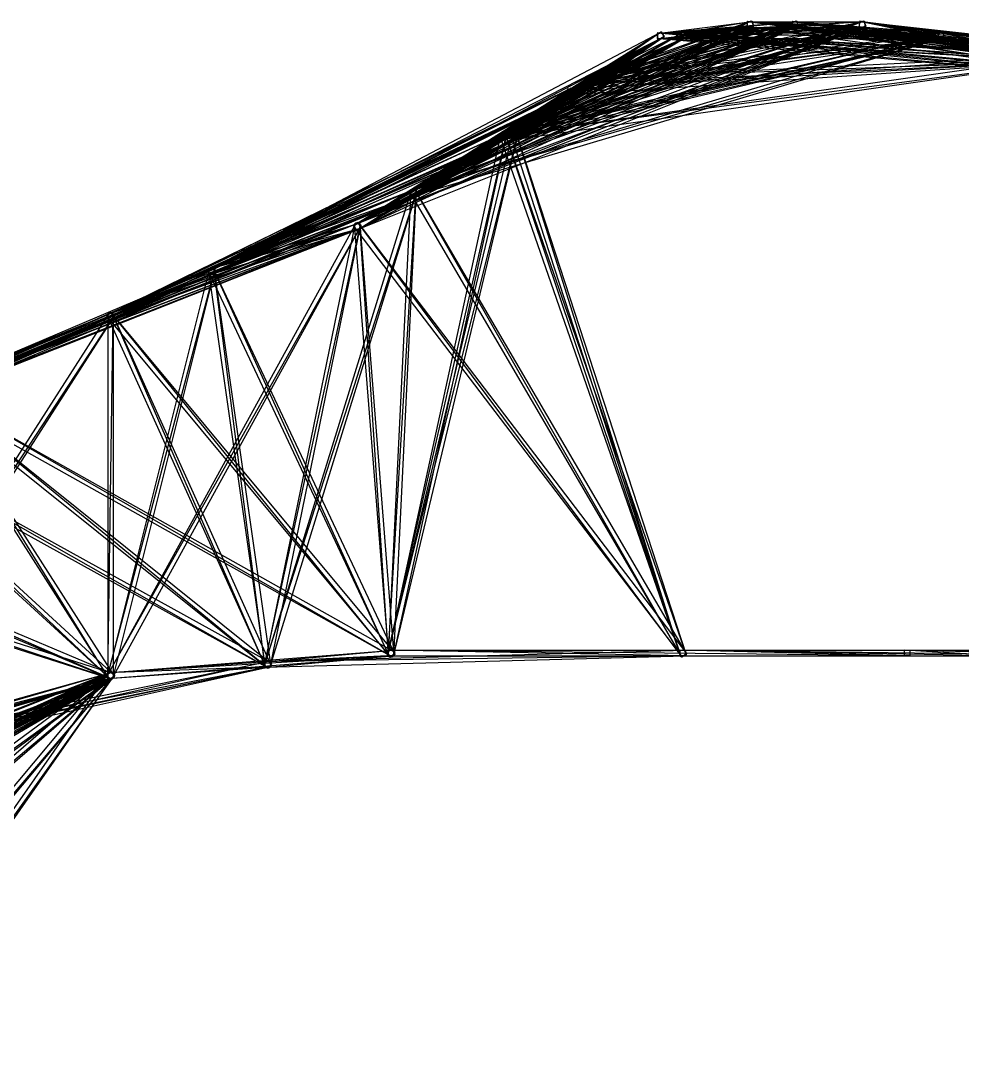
# Model space of a CAD drawing. Header units: metres. Extents: x 166 to 634, y 82 to 328.
# Drawn here: x 473 to 556.9, y 221.8 to 314.3 of the extents above; entities that cross this region are included whole.
import ezdxf

# ---------------------------------------------------------------- set-up
doc = ezdxf.new("R2010")
doc.units = ezdxf.units.M

msp = doc.modelspace()

# ---------------------------------------------------------------- linework, layer by layer
for points in [[(538.3367, 313.89203), (502.66333, 296.10797), (538.10803, 314.33667), (538.10815, 314.33676, 0.0001)], [(502.66333, 296.10797), (502.89203, 295.66333), (538.3367, 313.89203), (538.3368, 313.89212, 0.0001)], [(542.3317, 313.87778), (502.66824, 296.12222), (542.12225, 314.33176), (542.1224, 314.33185, 0.0001)], [(502.66824, 296.12222), (502.87778, 295.66824), (542.3317, 313.87778), (542.33185, 313.87787, 0.0001)], [(548.32495, 313.86072), (502.67505, 296.13928), (548.1393, 314.32495), (548.1394, 314.32504, 0.0001)], [(502.67505, 296.13928), (502.86072, 295.67505), (548.32495, 313.86072), (548.3251, 313.8608, 0.0001)], [(538.33545, 313.8882), (507.66458, 299.1118), (538.1118, 314.33542), (538.11194, 314.3355, 0.0001)], [(507.66458, 299.1118), (507.8882, 298.66458), (538.33545, 313.8882), (538.3356, 313.8883, 0.0001)], [(542.32965, 313.8722), (507.67035, 299.1278), (542.12787, 314.32965), (542.128, 314.32974, 0.0001)], [(507.67035, 299.1278), (507.8722, 298.67035), (542.32965, 313.8722), (542.3298, 313.87228, 0.0001)], [(548.32184, 313.8537), (507.67816, 299.1463), (548.1463, 314.32184), (548.1464, 314.32193, 0.0001)], [(507.67816, 299.1463), (507.8537, 298.67816), (548.32184, 313.8537), (548.32196, 313.8538, 0.0001)], [(538.33105, 313.87585), (515.66895, 304.12415), (538.12415, 314.33105), (538.12427, 314.33115, 0.0001)], [(515.66895, 304.12415), (515.87585, 303.66895), (538.33105, 313.87585), (538.3312, 313.87595, 0.0001)], [(542.32306, 313.8564), (515.67694, 304.1436), (542.1436, 314.3231), (542.14374, 314.32318, 0.0001)], [(515.67694, 304.1436), (515.8564, 303.6769), (542.32306, 313.8564), (542.3232, 313.8565, 0.0001)], [(548.31323, 313.83594), (515.68677, 304.16406), (548.16406, 314.31317), (548.1642, 314.31326, 0.0001)], [(515.68677, 304.16406), (515.83594, 303.68683), (548.31323, 313.83594), (548.31335, 313.83603, 0.0001)], [(538.3332, 313.88177), (516.6668, 304.11823), (538.1182, 314.3332), (538.11835, 314.33328, 0.0001)], [(516.6668, 304.11823), (516.8818, 303.6668), (538.3332, 313.88177), (538.3333, 313.88187, 0.0001)], [(542.32495, 313.86072), (516.67505, 304.13928), (542.1393, 314.32495), (542.1394, 314.32504, 0.0001)], [(516.67505, 304.13928), (516.8607, 303.67505), (542.32495, 313.86072), (542.3251, 313.8608, 0.0001)], [(548.31464, 313.83884), (516.68536, 304.16116), (548.1612, 314.31467), (548.1613, 314.31476, 0.0001)], [(516.68536, 304.16116), (516.8388, 303.68533), (548.31464, 313.83884), (548.31476, 313.83893, 0.0001)], [(538.32184, 313.8537), (521.67816, 308.1463), (538.1463, 314.32184), (538.1464, 314.32193, 0.0001)], [(521.67816, 308.1463), (521.8537, 307.67816), (538.32184, 313.8537), (538.32196, 313.8538, 0.0001)], [(542.3113, 313.83237), (521.6887, 308.16763), (542.1676, 314.3113), (542.1677, 314.3114, 0.0001)], [(521.6887, 308.16763), (521.8324, 307.6887), (542.3113, 313.83237), (542.3114, 313.83246, 0.0001)], [(548.2998, 313.81262), (521.7002, 308.18738), (548.1874, 314.2998), (548.1875, 314.2999, 0.0001)], [(521.7002, 308.18738), (521.8126, 307.7002), (548.2998, 313.81262), (548.2999, 313.8127, 0.0001)], [(538.3195, 313.84863), (523.6805, 309.15137), (538.1513, 314.31952), (538.1514, 314.3196, 0.0001)], [(523.6805, 309.15137), (523.8487, 308.68048), (538.3195, 313.84863), (538.31964, 313.84872, 0.0001)], [(542.3078, 313.82605), (523.6922, 309.17395), (542.174, 314.3078), (542.17413, 314.3079, 0.0001)], [(523.6922, 309.17395), (523.826, 308.6922), (542.3078, 313.82605), (542.3079, 313.82614, 0.0001)], [(548.2957, 313.80624), (523.7043, 309.19376), (548.1938, 314.29575), (548.1939, 314.29584, 0.0001)], [(523.7043, 309.19376), (523.8062, 308.70425), (548.2957, 313.80624), (548.29584, 313.80634, 0.0001)], [(538.27905, 313.78293), (529.72095, 313.21707), (538.21704, 314.27908), (538.21716, 314.27917, 0.0001)], [(529.72095, 313.21707), (529.78296, 312.72092), (538.27905, 313.78293), (538.2792, 313.78302, 0.0001)], [(542.2699, 313.7716), (529.7301, 313.2284), (542.2284, 314.2699), (542.2285, 314.27, 0.0001)], [(529.7301, 313.2284), (529.7716, 312.7301), (542.2699, 313.7716), (542.27, 313.7717, 0.0001)], [(548.2635, 313.76425), (529.7365, 313.23575), (548.2358, 314.26346), (548.2359, 314.26355, 0.0001)], [(529.7365, 313.23575), (529.7642, 312.73654), (548.2635, 313.76425), (548.2636, 313.76434, 0.0001)], [(538.28766, 313.7945), (531.71234, 313.2055), (538.2055, 314.28772), (538.2056, 314.2878, 0.0001)], [(531.71234, 313.2055), (531.7945, 312.71228), (538.28766, 313.7945), (538.2878, 313.7946, 0.0001)], [(542.2737, 313.77612), (531.7263, 313.22388), (542.2239, 314.27362), (542.224, 314.2737, 0.0001)], [(531.7263, 313.22388), (531.7761, 312.72638), (542.2737, 313.77612), (542.2738, 313.7762, 0.0001)], [(548.26514, 313.76608), (531.73486, 313.23392), (548.2339, 314.2651), (548.234, 314.2652, 0.0001)], [(531.73486, 313.23392), (531.7661, 312.7349), (548.26514, 313.76608), (548.26526, 313.76617, 0.0001)], [(537.78577, 314.28122), (537.71875, 313.78574), (575.21423, 308.71878), (575.21436, 308.71887, 0.0001)], [(537.778, 314.2752), (537.7248, 313.77808), (566.222, 310.7248), (566.2221, 310.72488, 0.0001)], [(537.7767, 314.2741), (537.7259, 313.77667), (587.2233, 308.7259), (587.22345, 308.72598, 0.0001)], [(537.76514, 314.26425), (537.7357, 313.7651), (555.23486, 312.73575), (555.235, 312.73584, 0.0001)], [(548.25, 313.75), (537.75, 314.25), (548.25, 314.25), (548.2501, 314.2501, 0.0001)], [(537.75, 314.25), (537.75, 313.75), (548.25, 313.75), (548.2501, 313.7501, 0.0001)], [(555.23486, 312.73575), (537.76514, 314.26425), (555.2643, 313.2349), (555.2644, 313.235, 0.0001)], [(587.2233, 308.7259), (537.7767, 314.2741), (587.2741, 309.22333), (587.27423, 309.22342, 0.0001)], [(566.222, 310.7248), (537.778, 314.2752), (566.2752, 311.22192), (566.2753, 311.22202, 0.0001)], [(575.21423, 308.71878), (537.78577, 314.28122), (575.28125, 309.21426), (575.2814, 309.21436, 0.0001)], [(541.7903, 314.28464), (541.71533, 313.79025), (575.2097, 308.71536), (575.20984, 308.71545, 0.0001)], [(541.78296, 314.27908), (541.72095, 313.78293), (566.21704, 310.72092), (566.21716, 310.721, 0.0001)], [(541.7791, 314.2761), (541.72394, 313.77914), (587.2209, 308.7239), (587.221, 308.724, 0.0001)], [(541.7699, 314.26843), (541.73157, 313.7699), (555.2301, 312.73157), (555.2302, 312.73166, 0.0001)], [(548.25, 313.75), (541.75, 314.25), (548.25, 314.25), (548.2501, 314.2501, 0.0001)], [(541.75, 314.25), (541.75, 313.75), (548.25, 313.75), (548.2501, 313.7501, 0.0001)], [(555.2301, 312.73157), (541.7699, 314.26843), (555.26843, 313.2301), (555.26855, 313.2302, 0.0001)], [(587.2209, 308.7239), (541.7791, 314.2761), (587.27606, 309.22086), (587.2762, 309.22095, 0.0001)], [(566.21704, 310.72092), (541.78296, 314.27908), (566.27905, 311.21707), (566.2792, 311.21716, 0.0001)], [(575.2097, 308.71536), (541.7903, 314.28464), (575.28467, 309.20975), (575.2848, 309.20984, 0.0001)], [(547.7997, 314.29135), (547.7086, 313.7997), (575.2003, 308.70865), (575.20044, 308.70874, 0.0001)], [(547.7945, 314.28772), (547.71234, 313.7945), (566.2055, 310.71228), (566.2056, 310.71237, 0.0001)], [(547.78784, 314.28287), (547.71716, 313.78787), (555.21216, 312.71713), (555.2123, 312.71722, 0.0001)], [(547.7838, 314.27975), (547.7202, 313.78384), (587.2162, 308.72025), (587.2163, 308.72034, 0.0001)], [(547.7791, 314.2761), (547.72394, 313.77914), (593.2209, 308.7239), (593.221, 308.724, 0.0001)], [(593.2209, 308.7239), (547.7791, 314.2761), (593.27606, 309.22086), (593.2762, 309.22095, 0.0001)], [(587.2162, 308.72025), (547.7838, 314.27975), (587.2798, 309.21616), (587.2799, 309.21625, 0.0001)], [(555.21216, 312.71713), (547.78784, 314.28287), (555.28284, 313.21213), (555.28296, 313.21222, 0.0001)], [(566.2055, 310.71228), (547.7945, 314.28772), (566.28766, 311.2055), (566.2878, 311.2056, 0.0001)], [(575.2003, 308.70865), (547.7997, 314.29135), (575.2914, 309.2003), (575.2915, 309.20038, 0.0001)], [(530.3376, 312.89487), (489.66245, 292.10513), (530.10516, 313.33755), (530.1053, 313.33765, 0.0001)], [(489.66245, 292.10513), (489.89487, 291.66245), (530.3376, 312.89487), (530.3377, 312.89496, 0.0001)], [(532.33545, 312.8882), (489.66458, 292.1118), (532.1118, 313.33542), (532.11194, 313.3355, 0.0001)], [(489.66458, 292.1118), (489.8882, 291.66458), (532.33545, 312.8882), (532.3356, 312.8883, 0.0001)], [(530.3447, 312.92166), (502.65524, 296.07834), (530.07837, 313.34476), (530.0785, 313.34485, 0.0001)], [(502.65524, 296.07834), (502.92166, 295.65524), (530.3447, 312.92166), (530.34485, 312.92175, 0.0001)], [(532.3421, 312.91077), (502.6579, 296.08923), (532.0893, 313.3421), (532.0894, 313.3422, 0.0001)], [(502.6579, 296.08923), (502.91077, 295.6579), (532.3421, 312.91077), (532.3422, 312.91086, 0.0001)], [(530.34515, 312.9233), (507.65488, 299.0767), (530.0767, 313.34512), (530.07684, 313.3452, 0.0001)], [(507.65488, 299.0767), (507.9233, 298.65488), (530.34515, 312.9233), (530.3453, 312.9234, 0.0001)], [(532.3419, 312.91003), (507.65808, 299.08997), (532.08997, 313.34192), (532.0901, 313.342, 0.0001)], [(507.65808, 299.08997), (507.91003, 298.65808), (532.3419, 312.91003), (532.34204, 312.91013, 0.0001)], [(555.311, 312.8318), (507.68903, 299.1682), (555.1683, 313.31097), (555.1684, 313.31107, 0.0001)], [(507.68903, 299.1682), (507.8318, 298.68903), (555.311, 312.8318), (555.3111, 312.83188, 0.0001)], [(530.34546, 312.9249), (515.65454, 304.0751), (530.0751, 313.3455), (530.0752, 313.34558, 0.0001)], [(515.65454, 304.0751), (515.9249, 303.6545), (530.34546, 312.9249), (530.3456, 312.925, 0.0001)], [(532.34045, 312.90466), (515.65955, 304.09534), (532.09534, 313.34045), (532.09546, 313.34055, 0.0001)], [(515.65955, 304.09534), (515.90466, 303.65955), (532.34045, 312.90466), (532.3406, 312.90475, 0.0001)], [(555.2998, 312.81262), (515.7002, 304.18738), (555.1874, 313.2998), (555.1875, 313.2999, 0.0001)], [(515.7002, 304.18738), (515.8126, 303.7002), (555.2998, 312.81262), (555.2999, 312.8127, 0.0001)], [(530.34784, 312.93677), (516.65216, 304.06323), (530.0633, 313.34784), (530.0634, 313.34793, 0.0001)], [(516.65216, 304.06323), (516.9367, 303.65216), (530.34784, 312.93677), (530.34796, 312.93686, 0.0001)], [(532.34296, 312.91425), (516.65704, 304.08575), (532.08575, 313.34302), (532.0859, 313.3431, 0.0001)], [(516.65704, 304.08575), (516.91425, 303.65698), (532.34296, 312.91425), (532.3431, 312.91434, 0.0001)], [(555.3009, 312.81436), (516.6991, 304.18564), (555.18567, 313.30087), (555.1858, 313.30096, 0.0001)], [(516.6991, 304.18564), (516.81433, 303.69913), (555.3009, 312.81436), (555.301, 312.81445, 0.0001)], [(530.3445, 312.9205), (521.6555, 308.0795), (530.07947, 313.3445), (530.0796, 313.3446, 0.0001)], [(521.6555, 308.0795), (521.92053, 307.6555), (530.3445, 312.9205), (530.3446, 312.9206, 0.0001)], [(532.33545, 312.8882), (521.66455, 308.1118), (532.1118, 313.33542), (532.11194, 313.3355, 0.0001)], [(521.66455, 308.1118), (521.8882, 307.66458), (532.33545, 312.8882), (532.3356, 312.8883, 0.0001)], [(555.28467, 312.79025), (521.71533, 308.20975), (555.2097, 313.28464), (555.20984, 313.28473, 0.0001)], [(521.71533, 308.20975), (521.7903, 307.71536), (555.28467, 312.79025), (555.2848, 312.79034, 0.0001)], [(530.3467, 312.93066), (523.6533, 309.06934), (530.06934, 313.34668), (530.06946, 313.34677, 0.0001)], [(523.6533, 309.06934), (523.93066, 308.65332), (530.3467, 312.93066), (530.3468, 312.93076, 0.0001)], [(532.33545, 312.8882), (523.66455, 309.1118), (532.1118, 313.33542), (532.11194, 313.3355, 0.0001)], [(523.66455, 309.1118), (523.8882, 308.66458), (532.33545, 312.8882), (532.3356, 312.8883, 0.0001)], [(555.2799, 312.78403), (523.7201, 309.21597), (555.21594, 313.27994), (555.21606, 313.28003, 0.0001)], [(523.7201, 309.21597), (523.78406, 308.72006), (555.2799, 312.78403), (555.28, 312.78412, 0.0001)], [(529.77313, 313.27115), (529.7288, 312.7731), (575.22687, 308.72885), (575.227, 308.72894, 0.0001)], [(529.7642, 313.26346), (529.7365, 312.76425), (566.2358, 310.73654), (566.2359, 310.73663, 0.0001)], [(555.25, 312.75), (529.75, 313.25), (555.25, 313.25), (555.2501, 313.2501, 0.0001)], [(529.75, 313.25), (529.75, 312.75), (555.25, 312.75), (555.2501, 312.7501, 0.0001)], [(566.2358, 310.73654), (529.7642, 313.26346), (566.2635, 311.23575), (566.2636, 311.23584, 0.0001)], [(575.22687, 308.72885), (529.77313, 313.27115), (575.2712, 309.2269), (575.2713, 309.227, 0.0001)], [(531.77423, 313.2721), (531.72797, 312.77423), (575.22577, 308.7279), (575.2259, 308.728, 0.0001)], [(531.76514, 313.26425), (531.7357, 312.7651), (566.23486, 310.73575), (566.235, 310.73584, 0.0001)], [(555.25, 312.75), (531.75, 313.25), (555.25, 313.25), (555.2501, 313.2501, 0.0001)], [(531.75, 313.25), (531.75, 312.75), (555.25, 312.75), (555.2501, 312.7501, 0.0001)], [(566.23486, 310.73575), (531.76514, 313.26425), (566.2643, 311.2349), (566.2644, 311.235, 0.0001)], [(575.22577, 308.7279), (531.77423, 313.2721), (575.27203, 309.22577), (575.27216, 309.22586, 0.0001)], [(554.8039, 313.2942), (554.7059, 312.8039), (575.1961, 308.7058), (575.1962, 308.7059, 0.0001)], [(554.79877, 313.29068), (554.7093, 312.79874), (566.20123, 310.70932), (566.20135, 310.7094, 0.0001)], [(554.78296, 313.27908), (554.72095, 312.78293), (587.21704, 308.72092), (587.21716, 308.721, 0.0001)], [(554.7776, 313.2748), (554.7252, 312.77756), (593.2224, 308.7252), (593.22253, 308.72528, 0.0001)], [(554.76685, 313.26575), (554.73425, 312.76678), (601.23315, 309.73425), (601.2333, 309.73434, 0.0001)], [(554.7604, 313.25998), (554.74, 312.7604), (604.2396, 310.74002), (604.23975, 310.7401, 0.0001)], [(604.2396, 310.74002), (554.7604, 313.25998), (604.26, 311.2396), (604.26013, 311.2397, 0.0001)], [(601.23315, 309.73425), (554.76685, 313.26575), (601.26575, 310.23322), (601.26587, 310.2333, 0.0001)], [(593.2224, 308.7252), (554.7776, 313.2748), (593.2748, 309.22244), (593.2749, 309.22253, 0.0001)], [(587.21704, 308.72092), (554.78296, 313.27908), (587.27905, 309.21707), (587.2792, 309.21716, 0.0001)], [(566.20123, 310.70932), (554.79877, 313.29068), (566.2907, 311.20126), (566.29083, 311.20135, 0.0001)], [(575.1961, 308.7058), (554.8039, 313.2942), (575.2941, 309.1961), (575.29425, 309.1962, 0.0001)], [(566.28284, 310.78787), (516.71716, 304.21213), (566.21216, 311.28287), (566.2123, 311.28296, 0.0001)], [(566.2665, 310.76758), (521.7335, 308.23242), (566.2324, 311.26642), (566.23254, 311.2665, 0.0001)], [(566.2616, 310.76218), (523.7384, 309.23782), (566.2378, 311.26163), (566.2379, 311.26172, 0.0001)], [(516.71716, 304.21213), (516.78784, 303.71713), (566.28284, 310.78787), (566.28296, 310.78796, 0.0001)], [(521.7335, 308.23242), (521.7676, 307.73358), (566.2665, 310.76758), (566.2666, 310.76767, 0.0001)], [(523.7384, 309.23782), (523.7622, 308.73837), (566.2616, 310.76218), (566.2617, 310.76227, 0.0001)], [(524.33435, 308.88507), (480.66565, 288.11493), (524.115, 309.33435), (524.1151, 309.33444, 0.0001)], [(524.33545, 308.8882), (489.66458, 292.1118), (524.1118, 309.33542), (524.11194, 309.3355, 0.0001)], [(524.3442, 308.91904), (502.65585, 296.08096), (524.081, 309.34415), (524.0811, 309.34424, 0.0001)], [(524.3445, 308.9205), (507.6555, 299.0795), (524.07947, 309.3445), (524.0796, 309.3446, 0.0001)], [(524.3445, 308.9205), (515.6555, 304.0795), (524.07947, 309.3445), (524.0796, 309.3446, 0.0001)], [(524.34875, 308.9419), (516.65125, 304.0581), (524.0581, 309.34875), (524.0582, 309.34885, 0.0001)], [(480.66565, 288.11493), (480.88507, 287.66565), (524.33435, 308.88507), (524.3345, 308.88516, 0.0001)], [(522.3343, 307.88492), (480.66568, 288.11508), (522.11505, 308.33432), (522.1152, 308.3344, 0.0001)], [(489.66458, 292.1118), (489.8882, 291.66458), (524.33545, 308.8882), (524.3356, 308.8883, 0.0001)], [(522.33545, 307.8882), (489.66458, 292.1118), (522.1118, 308.33542), (522.11194, 308.3355, 0.0001)], [(522.34485, 307.92212), (502.65515, 296.07788), (522.0779, 308.34485), (522.078, 308.34494, 0.0001)], [(502.65585, 296.08096), (502.91904, 295.65585), (524.3442, 308.91904), (524.3443, 308.91913, 0.0001)], [(522.34546, 307.9249), (507.6545, 299.0751), (522.0751, 308.3455), (522.0752, 308.34558, 0.0001)], [(507.6555, 299.0795), (507.9205, 298.6555), (524.3445, 308.9205), (524.3446, 308.9206, 0.0001)], [(522.3467, 307.93066), (515.6533, 304.06934), (522.06934, 308.34668), (522.06946, 308.34677, 0.0001)], [(515.6555, 304.0795), (515.92053, 303.6555), (524.3445, 308.9205), (524.3446, 308.9206, 0.0001)], [(522.3514, 307.96097), (516.6486, 304.03903), (522.039, 308.3514), (522.0391, 308.3515, 0.0001)], [(516.65125, 304.0581), (516.9419, 303.65125), (524.34875, 308.9419), (524.3489, 308.942, 0.0001)], [(480.66568, 288.11508), (480.88492, 287.66568), (522.3343, 307.88492), (522.3344, 307.885, 0.0001)], [(489.66458, 292.1118), (489.8882, 291.66458), (522.33545, 307.8882), (522.3356, 307.8883, 0.0001)], [(502.65515, 296.07788), (502.92212, 295.65515), (522.34485, 307.92212), (522.345, 307.9222, 0.0001)], [(507.6545, 299.0751), (507.9249, 298.6545), (522.34546, 307.9249), (522.3456, 307.925, 0.0001)], [(515.6533, 304.06934), (515.93066, 303.65332), (522.3467, 307.93066), (522.3468, 307.93076, 0.0001)], [(516.6486, 304.03903), (516.961, 303.6486), (522.3514, 307.96097), (522.3515, 307.96106, 0.0001)], [(516.3313, 303.8766), (480.6687, 288.1234), (516.1234, 304.3313), (516.12354, 304.3314, 0.0001)], [(480.6687, 288.1234), (480.8766, 287.6687), (516.3313, 303.8766), (516.3314, 303.87668, 0.0001)], [(517.33, 303.87308), (480.67, 288.12692), (517.1269, 304.33), (517.127, 304.33008, 0.0001)], [(480.67, 288.12692), (480.87308, 287.67), (517.33, 303.87308), (517.33014, 303.87317, 0.0001)], [(516.3317, 303.87778), (489.66824, 292.12222), (516.12225, 304.33176), (516.1224, 304.33185, 0.0001)], [(489.66824, 292.12222), (489.87778, 291.66824), (516.3317, 303.87778), (516.33185, 303.87787, 0.0001)], [(517.33, 303.87308), (489.67, 292.12692), (517.1269, 304.33), (517.127, 304.33008, 0.0001)], [(489.67, 292.12692), (489.87308, 291.67), (517.33, 303.87308), (517.33014, 303.87317, 0.0001)], [(516.34393, 303.9181), (502.65607, 296.0819), (516.08185, 304.34393), (516.082, 304.34402, 0.0001)], [(502.65607, 296.0819), (502.9181, 295.65607), (516.34393, 303.9181), (516.34406, 303.91818, 0.0001)], [(517.34106, 303.90695), (502.6589, 296.09305), (517.093, 304.3411), (517.09314, 304.3412, 0.0001)], [(502.6589, 296.09305), (502.90695, 295.6589), (517.34106, 303.90695), (517.3412, 303.90704, 0.0001)], [(517.30133, 304.185), (516.815, 304.30127), (505.69873, 257.815), (505.69882, 257.8151, 0.0001)], [(505.69873, 257.815), (517.30133, 304.185), (506.185, 257.69873), (506.1851, 257.69882, 0.0001)], [(516.2974, 304.1912), (515.8088, 304.2974), (505.7026, 257.8088), (505.7027, 257.8089, 0.0001)], [(505.7026, 257.8088), (516.2974, 304.1912), (506.1912, 257.7026), (506.19128, 257.7027, 0.0001)], [(516.3445, 303.9205), (507.6555, 299.0795), (516.07947, 304.3445), (516.0796, 304.3446, 0.0001)], [(507.6555, 299.0795), (507.9205, 298.6555), (516.3445, 303.9205), (516.3446, 303.9206, 0.0001)], [(517.33997, 303.90286), (507.66006, 299.09714), (517.09717, 304.33994), (517.0973, 304.34003, 0.0001)], [(507.66006, 299.09714), (507.90286, 298.66006), (517.33997, 303.90286), (517.3401, 303.90295, 0.0001)], [(516.154, 304.31824), (515.6817, 304.154), (531.846, 257.68176), (531.8461, 257.68185, 0.0001)], [(531.846, 257.68176), (516.154, 304.31824), (532.3183, 257.846), (532.3184, 257.8461, 0.0001)], [(517.16016, 304.3152), (516.6848, 304.16016), (531.83984, 257.6848), (531.83997, 257.6849, 0.0001)], [(531.83984, 257.6848), (517.16016, 304.3152), (532.3152, 257.83984), (532.3153, 257.83994, 0.0001)], [(508.32715, 298.8659), (464.67285, 281.1341), (508.1341, 299.32715), (508.1342, 299.32724, 0.0001)], [(464.67285, 281.1341), (464.8659, 280.67285), (508.32715, 298.8659), (508.32724, 298.866, 0.0001)], [(508.32587, 298.8628), (480.67413, 288.1372), (508.1372, 299.32587), (508.1373, 299.32596, 0.0001)], [(480.67413, 288.1372), (480.8628, 287.67413), (508.32587, 298.8628), (508.32596, 298.86288, 0.0001)], [(508.3236, 298.8576), (489.6764, 292.1424), (508.1424, 299.3236), (508.1425, 299.3237, 0.0001)], [(489.6764, 292.1424), (489.8576, 291.6764), (508.3236, 298.8576), (508.3237, 298.8577, 0.0001)], [(508.31274, 299.16492), (507.83508, 299.31274), (494.68726, 256.83508), (494.68735, 256.83517, 0.0001)], [(494.68726, 256.83508), (508.31274, 299.16492), (495.16492, 256.68726), (495.165, 256.68735, 0.0001)], [(508.34302, 298.91425), (502.65698, 296.08575), (508.08575, 299.34302), (508.08585, 299.3431, 0.0001)], [(502.65698, 296.08575), (502.91425, 295.65698), (508.34302, 298.91425), (508.3431, 298.91434, 0.0001)], [(508.26187, 299.23752), (507.76248, 299.26187), (505.73813, 257.76248), (505.73822, 257.76257, 0.0001)], [(505.73813, 257.76248), (508.26187, 299.23752), (506.23752, 257.73813), (506.2376, 257.73822, 0.0001)], [(508.08948, 299.34204), (507.65796, 299.08948), (531.9105, 257.65796), (531.91064, 257.65805, 0.0001)], [(531.9105, 257.65796), (508.08948, 299.34204), (532.34204, 257.91052), (532.34216, 257.9106, 0.0001)], [(503.3239, 295.85828), (456.6761, 278.14172), (503.14172, 296.3239), (503.1418, 296.324, 0.0001)], [(503.32434, 295.85925), (464.67566, 281.14075), (503.14075, 296.32434), (503.14084, 296.32443, 0.0001)], [(503.33954, 296.09857), (502.90143, 296.33954), (480.66046, 255.90143), (480.66055, 255.90154, 0.0001)], [(480.66046, 255.90143), (503.33954, 296.09857), (481.09857, 255.66046), (481.09866, 255.66057, 0.0001)], [(503.3204, 295.8505), (480.6796, 288.1495), (503.1495, 296.3204), (503.1496, 296.3205, 0.0001)], [(503.31247, 295.83456), (489.68753, 292.16544), (503.16544, 296.31247), (503.16553, 296.31256, 0.0001)], [(503.29514, 296.19467), (502.80533, 296.29514), (494.70486, 256.80533), (494.70496, 256.80542, 0.0001)], [(494.70486, 256.80533), (503.29514, 296.19467), (495.19467, 256.70486), (495.19476, 256.70496, 0.0001)], [(503.04706, 296.3504), (502.6496, 296.04706), (531.95294, 257.6496), (531.95306, 257.6497, 0.0001)], [(503.22955, 296.26892), (502.73108, 296.22955), (505.77045, 257.73108), (505.77054, 257.73117, 0.0001)], [(531.95294, 257.6496), (503.04706, 296.3504), (532.3504, 257.95294), (532.3505, 257.95303, 0.0001)], [(505.77045, 257.73108), (503.22955, 296.26892), (506.26892, 257.77045), (506.269, 257.77054, 0.0001)], [(456.6761, 278.14172), (456.85828, 277.6761), (503.3239, 295.85828), (503.324, 295.85837, 0.0001)], [(464.67566, 281.14075), (464.85925, 280.67566), (503.32434, 295.85925), (503.32443, 295.85934, 0.0001)], [(480.6796, 288.1495), (480.8505, 287.6796), (503.3204, 295.8505), (503.3205, 295.8506, 0.0001)], [(489.68753, 292.16544), (489.83456, 291.68753), (503.31247, 295.83456), (503.31256, 295.83466, 0.0001)], [(490.32776, 291.8675), (456.67224, 278.1325), (490.1325, 292.32776), (490.1326, 292.32785, 0.0001)], [(456.67224, 278.1325), (456.8675, 277.67224), (490.32776, 291.8675), (490.32785, 291.86758, 0.0001)], [(490.3295, 291.87186), (464.6705, 281.12814), (490.12814, 292.3295), (490.12823, 292.3296, 0.0001)], [(464.6705, 281.12814), (464.87186, 280.6705), (490.3295, 291.87186), (490.3296, 291.87195, 0.0001)], [(490.33, 291.87308), (480.67, 288.12692), (490.12692, 292.33), (490.127, 292.33008, 0.0001)], [(480.67, 288.12692), (480.87308, 287.67), (490.33, 291.87308), (490.33008, 291.87317, 0.0001)], [(490.30316, 292.1819), (489.8181, 292.30316), (480.69684, 255.8181), (480.69693, 255.8182, 0.0001)], [(480.69684, 255.8181), (490.30316, 292.1819), (481.1819, 255.69682), (481.18198, 255.69693, 0.0001)], [(490.11975, 292.33264), (489.66736, 292.11975), (505.88025, 257.66736), (505.88034, 257.66745, 0.0001)], [(490.21213, 292.28287), (489.71713, 292.21213), (494.78787, 256.71713), (494.78796, 256.71722, 0.0001)], [(505.88025, 257.66736), (490.11975, 292.33264), (506.33264, 257.88025), (506.33273, 257.88034, 0.0001)], [(494.78787, 256.71713), (490.21213, 292.28287), (495.28287, 256.78787), (495.28296, 256.78796, 0.0001)], [(481.32605, 287.86328), (436.67395, 270.13672), (481.13672, 288.32605), (481.1368, 288.32614, 0.0001)], [(436.67395, 270.13672), (436.86328, 269.67395), (481.32605, 287.86328), (481.32614, 287.86337, 0.0001)], [(481.32742, 287.8666), (442.67258, 272.1334), (481.1334, 288.32742), (481.13348, 288.3275, 0.0001)], [(442.67258, 272.1334), (442.8666, 271.67258), (481.32742, 287.8666), (481.3275, 287.8667, 0.0001)], [(481.3454, 288.07556), (480.92444, 288.3454), (455.6546, 248.92445), (455.6547, 248.92456, 0.0001)], [(455.6546, 248.92445), (481.3454, 288.07556), (456.07556, 248.65462), (456.07565, 248.65472, 0.0001)], [(481.32693, 287.8654), (456.67307, 278.1346), (481.1346, 288.32693), (481.1347, 288.32703, 0.0001)], [(456.67307, 278.1346), (456.8654, 277.67307), (481.32693, 287.8654), (481.32703, 287.86548, 0.0001)], [(481.32925, 287.8712), (464.67075, 281.1288), (481.1288, 288.32925), (481.1289, 288.32935, 0.0001)], [(464.67075, 281.1288), (464.8712, 280.67075), (481.32925, 287.8712), (481.32935, 287.87128, 0.0001)], [(481.032, 288.35208), (480.64792, 288.032), (505.968, 257.64792), (505.96808, 257.648, 0.0001)], [(481.12494, 288.33075), (480.66925, 288.12494), (494.87506, 256.66925), (494.87515, 256.66934, 0.0001)], [(481.25, 288.25), (480.75, 288.25), (480.75, 255.75), (480.7501, 255.7501, 0.0001)], [(480.75, 255.75), (481.25, 288.25), (481.25, 255.75), (481.2501, 255.7501, 0.0001)], [(505.968, 257.64792), (481.032, 288.35208), (506.35208, 257.968), (506.35217, 257.96808, 0.0001)], [(494.87506, 256.66925), (481.12494, 288.33075), (495.33075, 256.87506), (495.33084, 256.87515, 0.0001)], [(464.96097, 281.3514), (464.6486, 280.96097), (495.03903, 256.6486), (495.03912, 256.64868, 0.0001)], [(465.0758, 281.34534), (464.65466, 281.0758), (480.9242, 255.65466), (480.9243, 255.65477, 0.0001)], [(464.90427, 281.34036), (464.65964, 280.90427), (506.09573, 257.65964), (506.09583, 257.65973, 0.0001)], [(506.09573, 257.65964), (464.90427, 281.34036), (506.34036, 258.09573), (506.34045, 258.09583, 0.0001)], [(495.03903, 256.6486), (464.96097, 281.3514), (495.3514, 257.03903), (495.3515, 257.03912, 0.0001)], [(480.9242, 255.65466), (465.0758, 281.34534), (481.34534, 255.9242), (481.34543, 255.9243, 0.0001)], [(456.98465, 278.35324), (456.64676, 277.98465), (481.01535, 255.64677), (481.01544, 255.64688, 0.0001)], [(456.9021, 278.33972), (456.66028, 277.9021), (495.0979, 256.66028), (495.098, 256.66037, 0.0001)], [(495.0979, 256.66028), (456.9021, 278.33972), (495.33972, 257.0979), (495.3398, 257.098, 0.0001)], [(481.01535, 255.64677), (456.98465, 278.35324), (481.35324, 256.01535), (481.35333, 256.01544, 0.0001)], [(442.8666, 272.32742), (442.67258, 271.8666), (481.1334, 255.67258), (481.13348, 255.67268, 0.0001)], [(481.1334, 255.67258), (442.8666, 272.32742), (481.32742, 256.1334), (481.3275, 256.13348, 0.0001)], [(436.8376, 270.31403), (436.68597, 269.8376), (481.1624, 255.68596), (481.1625, 255.68607, 0.0001)], [(481.1624, 255.68596), (436.8376, 270.31403), (481.31403, 256.1624), (481.31412, 256.1625, 0.0001)], [(506.26913, 257.77072), (480.73087, 256.22928), (506.22928, 258.26913), (506.22937, 258.26923, 0.0001)], [(506.2716, 257.77368), (494.7284, 257.22632), (506.22632, 258.2716), (506.2264, 258.2717, 0.0001)], [(532.2567, 257.75684), (494.74335, 257.24316), (532.24316, 258.25665), (532.2433, 258.25674, 0.0001)], [(532.25, 257.75), (505.75, 258.25), (532.25, 258.25), (532.2501, 258.2501, 0.0001)], [(552.25, 257.75), (505.75, 258.25), (552.25, 258.25), (552.2501, 258.2501, 0.0001)], [(505.75, 258.25), (505.75, 257.75), (532.25, 257.75), (532.2501, 257.7501, 0.0001)], [(505.75, 258.25), (505.75, 257.75), (552.25, 257.75), (552.2501, 257.7501, 0.0001)], [(552.25, 257.75), (531.75, 258.25), (552.25, 258.25), (552.2501, 258.2501, 0.0001)], [(560.25, 257.75), (531.75, 258.25), (560.25, 258.25), (560.2501, 258.2501, 0.0001)], [(571.25, 257.75), (531.75, 258.25), (571.25, 258.25), (571.2501, 258.2501, 0.0001)], [(531.75, 258.25), (531.75, 257.75), (552.25, 257.75), (552.2501, 257.7501, 0.0001)], [(531.75, 258.25), (531.75, 257.75), (560.25, 257.75), (560.2501, 257.7501, 0.0001)], [(531.75, 258.25), (531.75, 257.75), (571.25, 257.75), (571.2501, 257.7501, 0.0001)], [(560.25, 257.75), (551.75, 258.25), (560.25, 258.25), (560.2501, 258.2501, 0.0001)], [(571.25, 257.75), (551.75, 258.25), (571.25, 258.25), (571.2501, 258.2501, 0.0001)], [(586.25, 257.75), (551.75, 258.25), (586.25, 258.25), (586.2501, 258.2501, 0.0001)], [(595.25, 257.75), (551.75, 258.25), (595.25, 258.25), (595.2501, 258.2501, 0.0001)], [(551.75, 258.25), (551.75, 257.75), (560.25, 257.75), (560.2501, 257.7501, 0.0001)], [(551.75, 258.25), (551.75, 257.75), (571.25, 257.75), (571.2501, 257.7501, 0.0001)], [(551.75, 258.25), (551.75, 257.75), (586.25, 257.75), (586.2501, 257.7501, 0.0001)], [(551.75, 258.25), (551.75, 257.75), (595.25, 257.75), (595.2501, 257.7501, 0.0001)], [(495.29828, 256.81018), (449.70172, 247.18982), (495.18982, 257.29828), (495.1899, 257.29837, 0.0001)], [(495.29514, 256.80533), (455.70486, 249.19467), (495.19467, 257.29514), (495.19476, 257.29523, 0.0001)], [(480.73087, 256.22928), (480.77072, 255.73085), (506.26913, 257.77072), (506.26923, 257.7708, 0.0001)], [(495.26718, 256.76846), (480.73282, 256.23154), (495.23154, 257.26718), (495.23163, 257.26727, 0.0001)], [(494.7284, 257.22632), (494.77368, 256.7284), (506.2716, 257.77368), (506.2717, 257.77377, 0.0001)], [(494.74335, 257.24316), (494.75684, 256.74335), (532.2567, 257.75684), (532.25684, 257.75693, 0.0001)], [(481.33746, 255.89455), (438.66254, 234.10545), (481.10547, 256.33746), (481.10556, 256.33755, 0.0001)], [(481.33542, 255.8882), (438.66458, 235.1118), (481.1118, 256.33542), (481.11188, 256.3355, 0.0001)], [(481.3332, 255.88177), (438.6668, 236.11823), (481.11823, 256.3332), (481.11832, 256.33328, 0.0001)], [(481.3308, 255.87526), (438.6692, 237.12474), (481.12476, 256.3308), (481.12485, 256.3309, 0.0001)], [(481.34204, 255.91054), (439.65796, 232.08946), (481.08948, 256.34204), (481.08957, 256.34213, 0.0001)], [(481.34036, 255.90428), (439.65964, 233.09572), (481.09573, 256.34036), (481.09583, 256.34045, 0.0001)], [(481.32495, 255.86073), (440.67505, 240.13927), (481.13928, 256.32495), (481.13937, 256.32504, 0.0001)], [(481.34955, 255.94704), (442.65045, 228.05296), (481.05298, 256.34955), (481.05307, 256.34964, 0.0001)], [(481.35257, 255.9737), (444.64743, 225.0263), (481.02634, 256.35257), (481.02643, 256.35266, 0.0001)], [(481.3236, 255.8576), (444.6764, 242.1424), (481.1424, 256.3236), (481.1425, 256.3237, 0.0001)], [(481.35217, 256.03107), (449.64783, 218.96892), (480.96893, 256.35217), (480.96902, 256.35226, 0.0001)], [(481.30978, 255.82962), (449.69022, 247.17038), (481.17038, 256.30978), (481.17047, 256.30988, 0.0001)], [(449.70172, 247.18982), (449.81018, 246.70172), (495.29828, 256.81018), (495.29837, 256.81027, 0.0001)], [(481.34818, 256.06143), (452.65182, 215.93857), (480.93857, 256.34818), (480.93866, 256.34827, 0.0001)], [(481.30817, 255.82668), (455.69183, 249.17332), (481.17334, 256.30817), (481.17343, 256.30826, 0.0001)], [(455.70486, 249.19467), (455.80533, 248.70486), (495.29514, 256.80533), (495.29523, 256.80542, 0.0001)], [(480.73282, 256.23154), (480.76846, 255.73283), (495.26718, 256.76846), (495.26727, 256.76855, 0.0001)], [(438.66254, 234.10545), (438.89453, 233.66255), (481.33746, 255.89455), (481.33755, 255.89465, 0.0001)], [(438.66458, 235.1118), (438.8882, 234.6646), (481.33542, 255.8882), (481.3355, 255.8883, 0.0001)], [(438.6668, 236.11823), (438.88177, 235.66681), (481.3332, 255.88177), (481.33328, 255.88188, 0.0001)], [(438.6692, 237.12474), (438.87524, 236.66917), (481.3308, 255.87526), (481.3309, 255.87537, 0.0001)], [(439.65796, 232.08946), (439.91052, 231.65794), (481.34204, 255.91054), (481.34213, 255.91064, 0.0001)], [(439.65964, 233.09572), (439.90427, 232.65965), (481.34036, 255.90428), (481.34045, 255.90439, 0.0001)], [(440.67505, 240.13927), (440.86072, 239.67503), (481.32495, 255.86073), (481.32504, 255.86084, 0.0001)], [(442.65045, 228.05296), (442.94702, 227.65044), (481.34955, 255.94704), (481.34964, 255.94714, 0.0001)], [(444.64743, 225.0263), (444.97366, 224.64743), (481.35257, 255.9737), (481.35266, 255.9738, 0.0001)], [(444.6764, 242.1424), (444.8576, 241.67639), (481.3236, 255.8576), (481.3237, 255.85771, 0.0001)], [(449.64783, 218.96892), (450.03107, 218.64781), (481.35217, 256.03107), (481.35226, 256.03116, 0.0001)], [(449.69022, 247.17038), (449.82962, 246.69022), (481.30978, 255.82962), (481.30988, 255.82973, 0.0001)], [(452.65182, 215.93857), (453.06143, 215.65182), (481.34818, 256.06143), (481.34827, 256.06152, 0.0001)], [(455.69183, 249.17332), (455.82666, 248.69185), (481.30817, 255.82668), (481.30826, 255.82678, 0.0001)], [(442.9643, 228.35175), (481.0357, 196.64825), (442.64825, 227.96432), (442.64835, 227.96443, 0.0001)], [(481.0357, 196.64825), (481.35175, 197.03568), (442.9643, 228.35175), (442.9644, 228.35185, 0.0001)], [(444.95615, 225.35083), (481.04385, 196.64917), (444.6492, 224.95615), (444.6493, 224.95625, 0.0001)], [(481.04385, 196.64917), (481.3508, 197.04385), (444.95615, 225.35083), (444.95624, 225.35094, 0.0001)]]:
    msp.add_3dface(points)

doc.saveas('drawing.dxf')
